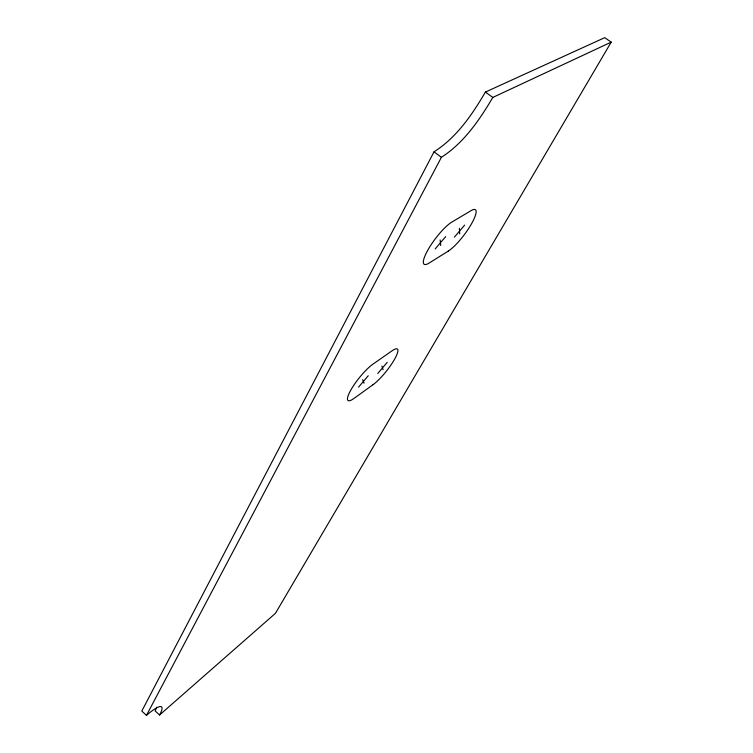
<?xml version="1.0" encoding="UTF-8"?>
<svg xmlns="http://www.w3.org/2000/svg" width="753" height="753" viewBox="0 0 753 753"><rect width="100%" height="100%" fill="white"/><g stroke="black" fill="none" stroke-linecap="round" stroke-linejoin="round"><path stroke-width="1.13" d="M434.02 151.824L141.799 711.077L146.477 715.35A39.467 6.824 -48 0 1 159.589 714.983L275.429 613.337L611.201 42.14L604.744 37.65L485.393 92.073C472.112 114.767 456.619 137.517 434.02 151.824L441.399 157.302C463.904 142.825 479.426 120.113 492.81 97.438L611.201 42.14M146.477 715.35L441.399 157.302M358.55 387.155L368.226 375.766M377.771 373.479L387.221 362.334M435.187 248.923L445.682 236.621M454.417 237.129L464.648 225.109M485.393 92.073L492.81 97.438M159.589 714.983L155.071 710.87A39.429 6.984 -48 0 0 156.746 707.274M362.701 379.672L364.066 383.23M381.931 366.071L383.061 369.714M440.157 239.972L440.721 245.525M459.368 228.319L459.697 233.882M373.036 384.698L353.948 398.45A24.482 5.393 -51.3 0 1 350.644 390.383A24.482 5.393 -51.3 0 1 373.046 364.076L392.172 350.729A23.992 5.167 -51.5 0 1 394.6 359.2A23.992 5.167 -51.5 0 1 373.036 384.698M448.299 251.069L429.182 263.032A27.061 6.372 -53 0 1 427.685 250.373A27.061 6.372 -53 0 1 451.988 221.984L471.049 210.661A26.515 6.071 -53.1 0 1 471.632 223.575A26.515 6.071 -53.1 0 1 448.299 251.069"/></g></svg>
